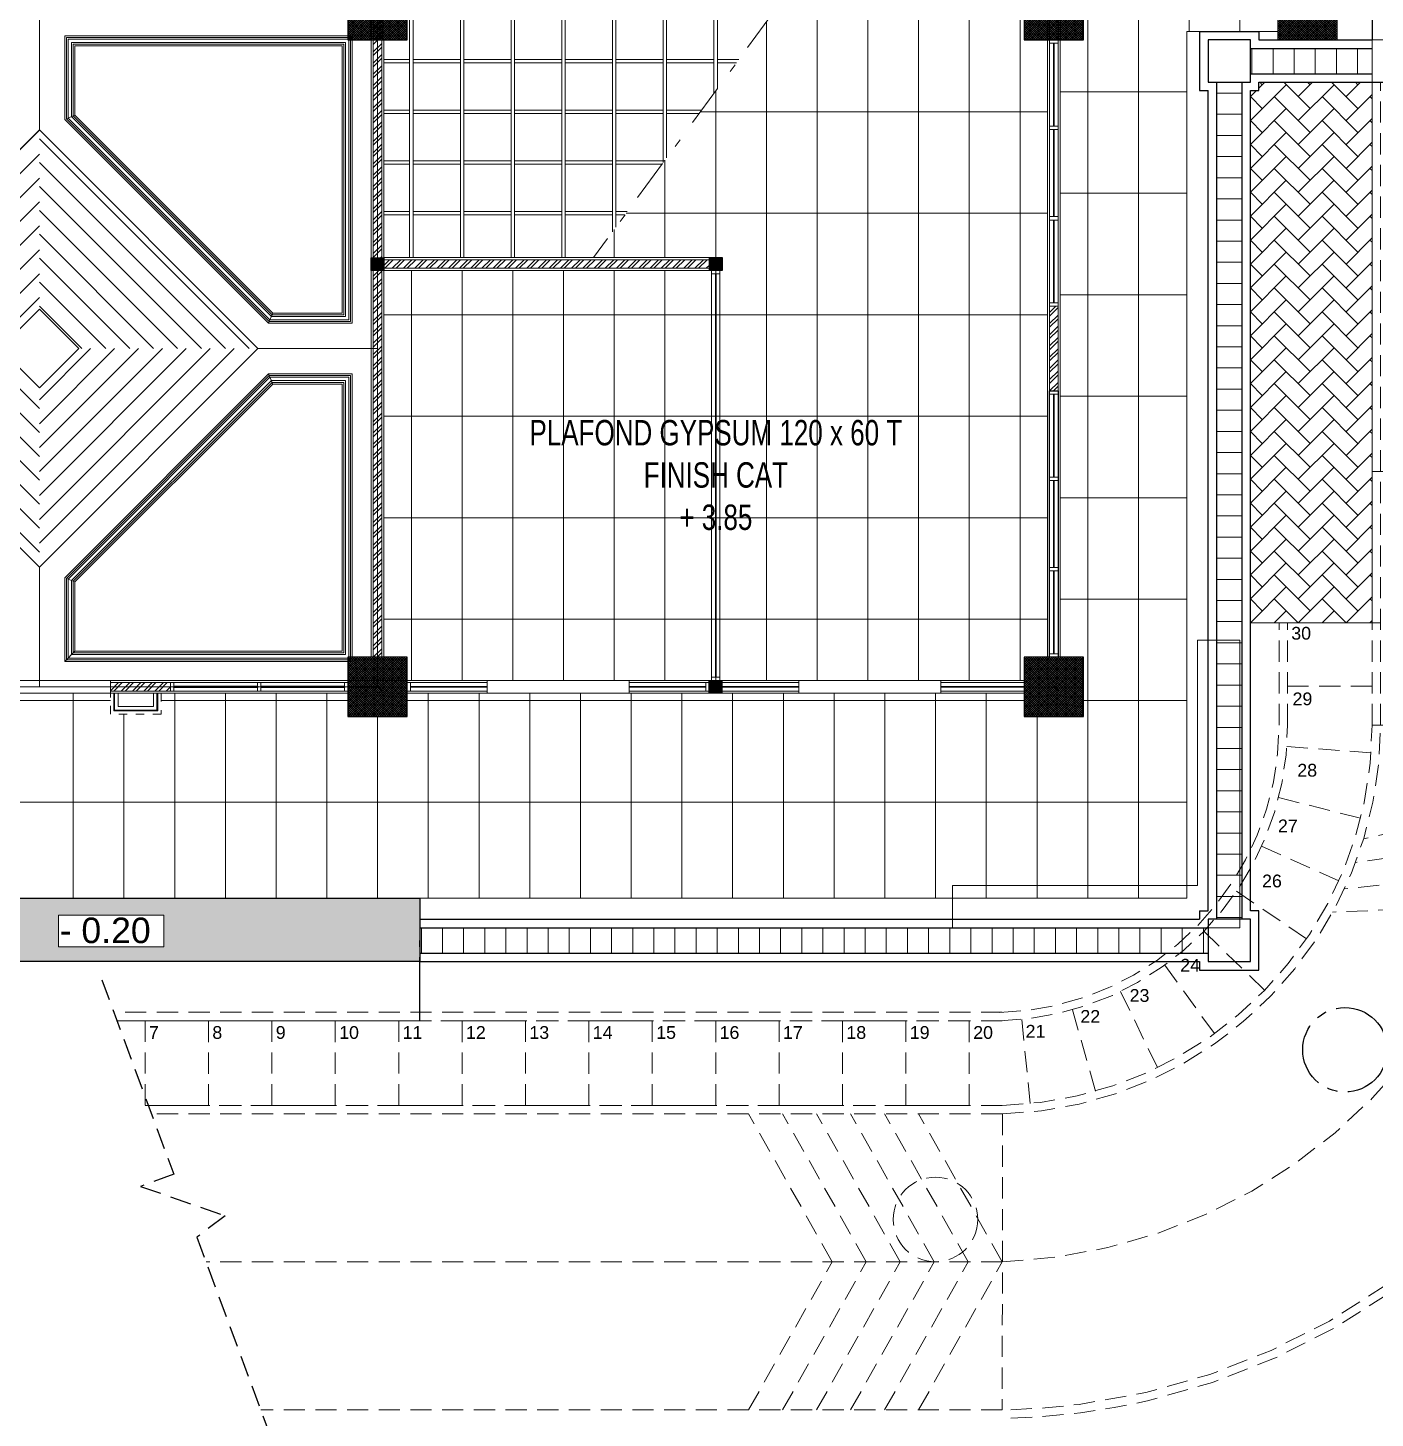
# Model space of a CAD drawing. Header units: inches. Extents: x 249 to 1192, y -18 to 440.
# Drawn here: x 375.35 to 391.29, y 240.01 to 256.46 of the extents above; entities that cross this region are included whole.
import ezdxf

# ---------------------------------------------------------------- set-up
doc = ezdxf.new("R2010")
doc.units = ezdxf.units.IN
doc.header["$MEASUREMENT"] = 0
for name, pattern in [('CENTER2', [1.125, 0.75, -0.125, 0.125, -0.125]), ('DASHDOT', [1, 0.5, -0.25, 0, -0.25]), ('DASHED2', [0.375, 0.25, -0.125])]:
    doc.linetypes.add(name, pattern=pattern)
for name, color, linetype, lineweight in [('ARSIR BETON', 8, 'Continuous', 0), ('ARSIR KOLOM', 8, 'Continuous', 0), ('ARSIR WARNA', 66, 'Continuous', 0), ('DINDING', 6, 'Continuous', 0), ('DINDING2', 137, 'Continuous', 20), ('KACA', 141, 'Continuous', 30), ('KUSEN', 16, 'Continuous', 15), ('lan', 7, 'Continuous', 15), ('lan1', 7, 'Continuous', 9), ('NOT', 7, 'Continuous', 9), ('PARTISI', 113, 'Continuous', 15), ('pla', 42, 'Continuous', 15), ('TEXT (KET. RUANG)', 7, 'Continuous', 5)]:
    doc.layers.add(name, color=color, linetype=linetype, lineweight=lineweight)
for name, color, linetype in [('ARSIR DINDING', 64, 'Continuous'), ('AS', 15, 'CENTER2'), ('KANSTEEN', 204, 'Continuous'), ('KOLOM', 5, 'Continuous'), ('SALURAN', 117, 'Continuous')]:
    doc.layers.add(name, color=color, linetype=linetype)
doc.styles.get("Standard").update_dxf_attribs({"font": 'arial.ttf'})
doc.styles.add('style1', font='swisscl.ttf')

# ---------------------------------------------------------------- blocks, each defined once
blk = doc.blocks.new('K1')
at = {"layer": 'ARSIR BETON'}
h = blk.add_hatch(dxfattribs=at)
h.set_pattern_fill('ANSI37', color=256, scale=0.15, style=0)
h.set_pattern_definition([(45, (258.37489, 277.120751), (-0.01325825, 0.01325825), []), (135, (258.37489, 277.120751), (-0.01325825, -0.01325825), [])])
h.paths.add_polyline_path([(259.125, 277.171), (259.125, 277.871), (258.425, 277.871), (258.425, 277.171)])
at = {"layer": 'KOLOM'}
blk.add_lwpolyline([(258.425, 277.171), (259.125, 277.171), (259.125, 277.871), (258.425, 277.871)], close=True, dxfattribs=at)
for points in [[(258.725, 277.571), (258.825, 277.471)], [(258.725, 277.471), (258.825, 277.571)]]:
    blk.add_lwpolyline(points, dxfattribs=at)
blk = doc.blocks.new('K2')
at = {"layer": 'ARSIR BETON'}
h = blk.add_hatch(dxfattribs=at)
h.set_pattern_fill('ANSI37', color=256, scale=0.1, style=0)
h.set_pattern_definition([(45, (-38.743626, 268.082874), (-0.0088388, 0.0088388), []), (135, (-38.743626, 268.082874), (-0.0088388, -0.0088388), [])])
h.paths.add_polyline_path([(-38.594, 268.233), (-38.744, 268.233), (-38.744, 268.083), (-38.594, 268.083)])
at = {"layer": 'KOLOM'}
blk.add_lwpolyline([(-38.744, 268.083), (-38.594, 268.083), (-38.594, 268.233), (-38.744, 268.233)], close=True, dxfattribs=at)
blk = doc.blocks.new('PL')
h = blk.add_hatch()
h.set_pattern_fill('_USER', color=256, scale=0.2, angle=45, style=0, pattern_type=0)
h.set_pattern_definition([(45, (569.85077, 399.82852), (-0.141421, 0.141421), [])])
h.paths.add_polyline_path([(572.437, 402.414), (569.851, 399.829), (571.972, 399.829), (572.437, 400.293)])
h = blk.add_hatch()
h.set_pattern_fill('_USER', color=256, scale=0.2, angle=45, style=0, pattern_type=0)
h.set_pattern_definition([(135, (575.02235, 399.82852), (0.141421, 0.141421), [])])
h.paths.add_polyline_path([(572.437, 402.414), (575.022, 399.829), (572.901, 399.829), (572.437, 400.293)])
h = blk.add_hatch()
h.set_pattern_fill('_USER', color=256, scale=0.2, angle=45, style=0, pattern_type=0)
h.set_pattern_definition([(315, (569.85077, 399.82852), (-0.141421, -0.141421), [])])
h.paths.add_polyline_path([(572.437, 397.243), (569.851, 399.829), (571.972, 399.829), (572.437, 399.364)])
for p, q in [((571.972, 399.829), (572.437, 400.293)), ((572.437, 400.293), (572.901, 399.829)), ((572.437, 399.364), (571.972, 399.829)), ((572.901, 399.829), (572.437, 399.364)), ((574.74, 399.829), (572.437, 397.526)), ((574.457, 399.829), (572.437, 397.808)), ((574.174, 399.829), (572.437, 398.091)), ((573.891, 399.829), (572.437, 398.374)), ((573.608, 399.829), (572.437, 398.657)), ((573.325, 399.829), (572.437, 398.94)), ((573.042, 399.829), (572.437, 399.223)), ((572.437, 397.243), (572.437, 395.829))]:
    blk.add_line(p, q)
for points in [[(568.437, 395.829), (576.437, 395.829), (576.437, 403.829), (568.437, 403.829)], [(576.437, 403.829), (572.437, 403.829), (572.437, 402.414), (575.022, 399.829), (576.437, 399.829)], [(572.737, 402.539), (572.737, 403.529), (576.137, 403.529), (576.137, 400.129), (575.147, 400.129)], [(572.737, 402.539), (572.737, 403.529), (576.137, 403.529), (576.137, 400.129), (575.147, 400.129)], [(572.737, 402.539), (572.737, 403.529), (576.137, 403.529), (576.137, 400.129), (575.147, 400.129)], [(572.757, 402.547), (572.757, 403.509), (576.117, 403.509), (576.117, 400.149), (575.155, 400.149)], [(572.777, 402.555), (572.777, 403.489), (576.097, 403.489), (576.097, 400.169), (575.163, 400.169)], [(572.817, 402.572), (572.817, 403.449), (576.057, 403.449), (576.057, 400.209), (575.18, 400.209)], [(572.837, 402.58), (572.837, 403.429), (576.037, 403.429), (576.037, 400.229), (575.188, 400.229)], [(572.857, 402.588), (572.857, 403.409), (576.017, 403.409), (576.017, 400.249), (575.196, 400.249)], [(569.851, 399.829), (572.437, 402.414), (575.022, 399.829), (572.437, 397.243)], [(572.737, 397.118), (572.737, 396.129), (576.137, 396.129), (576.137, 399.529), (575.147, 399.529)], [(572.737, 397.118), (572.737, 396.129), (576.137, 396.129), (576.137, 399.529), (575.147, 399.529)], [(572.737, 397.118), (572.737, 396.129), (576.137, 396.129), (576.137, 399.529), (575.147, 399.529)], [(572.737, 397.118), (572.737, 396.129), (576.137, 396.129), (576.137, 399.529), (575.147, 399.529)], [(572.757, 397.11), (572.757, 396.149), (576.117, 396.149), (576.117, 399.509), (575.155, 399.509)], [(572.777, 397.102), (572.777, 396.169), (576.097, 396.169), (576.097, 399.489), (575.163, 399.489)], [(572.817, 397.085), (572.817, 396.209), (576.057, 396.209), (576.057, 399.449), (575.18, 399.449)], [(572.837, 397.077), (572.837, 396.229), (576.037, 396.229), (576.037, 399.429), (575.188, 399.429)], [(572.857, 397.069), (572.857, 396.249), (576.017, 396.249), (576.017, 399.409), (575.196, 399.409)]]:
    blk.add_lwpolyline(points, close=True)
for points in [[(572.857, 402.588), (572.757, 402.547)], [(575.196, 400.249), (575.147, 400.129)], [(575.196, 399.409), (575.147, 399.529)], [(572.857, 397.069), (572.757, 397.11)], [(572.857, 396.249), (572.737, 396.129)]]:
    blk.add_lwpolyline(points)

msp = doc.modelspace()

# ---------------------------------------------------------------- hatches: boundary and pattern name
at = {"layer": 'ARSIR BETON'}
h = msp.add_hatch(dxfattribs=at)
h.set_pattern_fill('ANSI37', color=256, scale=0.15, style=0)
h.set_pattern_definition([(45, (387.086273, 256.263412), (-0.01325825, 0.01325825), []), (135, (387.086273, 256.263412), (-0.01325825, -0.01325825), [])])
h.paths.add_polyline_path([(387.8363, 256.3134), (387.8363, 257.0134), (387.1363, 257.0134), (387.1363, 256.3134)])
h = msp.add_hatch(dxfattribs=at)
h.set_pattern_fill('ANSI37', color=256, scale=0.1, style=0)
h.set_pattern_definition([(45, (-293.051705, 165.872325), (-0.00883883476, 0.00883883476), []), (135, (-293.051705, 165.872325), (-0.00883883476, -0.00883883476), [])])
h.paths.add_polyline_path([(383.5611, 253.5882), (383.4111, 253.5882), (383.4111, 253.7382), (383.5611, 253.7382)])
h = msp.add_hatch(dxfattribs=at)
h.set_pattern_fill('ANSI37', color=256, scale=0.15, style=0)
h.set_pattern_definition([(45, (379.086273, 248.263155), (-0.01325825, 0.01325825), []), (135, (379.086273, 248.263155), (-0.01325825, -0.01325825), [])])
h.paths.add_polyline_path([(379.8363, 248.3132), (379.8363, 249.0132), (379.1363, 249.0132), (379.1363, 248.3132)])
h = msp.add_hatch(dxfattribs=at)
h.set_pattern_fill('ANSI37', color=256, scale=0.15, style=0)
h.set_pattern_definition([(45, (387.086273, 248.263412), (-0.01325825, 0.01325825), []), (135, (387.086273, 248.263412), (-0.01325825, -0.01325825), [])])
h.paths.add_polyline_path([(387.8363, 248.3134), (387.8363, 249.0134), (387.1363, 249.0134), (387.1363, 248.3134)])
at = {"layer": 'ARSIR DINDING'}
h = msp.add_hatch(dxfattribs=at)
h.set_pattern_fill('ANSI32', color=256, scale=0.25, style=0)
h.set_pattern_definition([(45, (379.43602, 249.01316), (-0.06629126, 0.06629126), []), (45, (379.48021, 249.01316), (-0.06629126, 0.06629126), [])])
h.paths.add_polyline_path([(383.4111, 253.6132), (379.561, 253.6132), (379.561, 253.7132), (383.4111, 253.7132)])
h.paths.add_polyline_path([(379.536, 249.0132), (379.436, 249.0132), (379.436, 264.3132), (379.536, 264.3132)])
h = msp.add_hatch(dxfattribs=at)
h.set_pattern_fill('ANSI32', color=256, scale=0.25, style=0)
h.set_pattern_definition([(45, (387.43627, 252.16341), (-0.066291, 0.066291), []), (45, (387.48047, 252.16341), (-0.066291, 0.066291), [])])
h.paths.add_polyline_path([(387.5363, 253.1634), (387.4363, 253.1634), (387.4363, 252.1634), (387.5363, 252.1634)])
h = msp.add_hatch(dxfattribs=at)
h.set_pattern_fill('ANSI32', color=256, scale=0.25, style=0)
h.set_pattern_definition([(45, (373.93627, 248.6129), (-0.0662913, 0.0662913), []), (45, (373.98047, 248.6129), (-0.0662913, 0.0662913), [])])
h.paths.add_polyline_path([(374.6464, 248.7129), (373.9363, 248.7129), (373.9363, 248.6129), (374.6464, 248.6129)])
h.paths.add_polyline_path([(377.0365, 248.7129), (376.3264, 248.7129), (376.3264, 248.6129), (377.0365, 248.6129)])
at = {"layer": 'ARSIR KOLOM'}
h = msp.add_hatch(dxfattribs=at)
h.set_pattern_fill('GRAVEL', color=256, scale=0.5, style=0)
h.set_pattern_definition([(228.0127875, (-337.94808, -101.71055), (-4, -4.5), [0.067268, -6.65954402]), (184.9697407, (-337.99308, -101.76055), (6, 0.5), [0.115434, -11.42796238]), (132.510447, (-338.10808, -101.77055), (5, -5.5), [0.081394, -8.0580163]), (267.273689, (-338.30308, -101.89555), (0.5, 10), [0.105119, -10.40677902]), (292.8336542, (-338.30808, -102.00055), (-2.5, 6), [0.1030775, -10.20468656]), (357.273689, (-338.26808, -102.09555), (-10, 0.5), [0.105119, -10.40677902]), (37.6942405, (-338.16308, -102.10055), (-6.5, -5), [0.1390145, -13.76242427]), (72.2553284, (-338.05308, -102.01555), (3.5, 11), [0.131244, -12.99316075]), (121.4295656, (-338.01308, -101.89055), (-4, 6.5), [0.105475, -10.44203655]), (175.2363583, (-338.06808, -101.80055), (5.5, -0.5), [0.120416, -5.9003813]), (222.3974378, (-338.18808, -101.790549), (-6, -5.5), [0.155724, -15.4166875]), (138.814075, (-337.80808, -101.90055), (-3.5, 3), [0.0531505, -5.2619224]), (171.4692344, (-337.84808, -101.86555), (6.5, -1), [0.1011185, -10.0107557]), (225, (-337.94808, -101.85055), (-6e-17, -0.5), [0.0707105, -0.63639628]), (203.1985905, (-337.98308, -101.79055), (2.5, 1), [0.038079, -3.76980755]), (291.80141, (-338.01808, -101.80555), (-0.5, 1.5), [0.0538515, -2.6387309]), (30.963757, (-337.99808, -101.85555), (1.5, 1), [0.0874645, -2.82801145]), (161.565051, (-337.92308, -101.81055), (1, -0.5), [0.0632455, -1.51789333]), (16.3895403, (-338.30808, -101.80555), (5, 1.5), [0.0886, -8.77142257]), (70.346176, (-338.22308, -101.78055), (-2, -5.5), [0.0743305, -7.35870387]), (293.1985905, (-337.92308, -101.71055), (-1, 2.5), [0.0761575, -3.73172905]), (343.6104597, (-337.89308, -101.78055), (-5, 1.5), [0.0886, -8.77142257]), (339.443955, (-338.30808, -102.11555), (-2.5, 1), [0.08544, -4.18656187]), (294.7751406, (-338.22808, -102.14555), (-2.5, 5.5), [0.071589, -7.08732153]), (66.8014095, (-337.91808, -102.21055), (1, 2.5), [0.0761575, -3.73172905]), (17.3540246, (-337.88808, -102.14055), (-6.5, -2), [0.0838155, -8.2977118]), (69.443955, (-338.16308, -102.21055), (-1, -2.5), [0.04272, -4.22928187]), (101.309932, (-337.94808, -102.21055), (-0.5, 2), [0.025495, -2.52401476]), (165.963757, (-337.95308, -102.18555), (1.5, -0.5), [0.1030775, -1.9584753]), (186.009006, (-338.05308, -102.16055), (5, 0.5), [0.095525, -9.4569616]), (303.690068, (-337.99808, -101.90055), (-0.5, 1), [0.072111, -1.73066464]), (353.1572266, (-337.95808, -101.96055), (8.5, -1), [0.125897, -12.4637813]), (60.945396, (-337.83308, -101.97555), (-2, -3.5), [0.051478, -5.09633707]), (90, (-337.8081, -101.93055), (-0.5, 0.5), [0.03, -0.47]), (120.256437, (-338.06308, -102.14555), (2, -3.5), [0.069462, -6.87676]), (48.0127875, (-338.09808, -102.08555), (4, 4.5), [0.134536, -6.59227602]), (0, (-338.0081, -101.98555), (0.5, 0.5), [0.13, -0.37]), (325.3048465, (-337.87808, -101.98555), (5, -3.5), [0.079057, -7.82663715]), (254.054604, (-337.81308, -102.03055), (-0.5, -2), [0.072801, -3.56725394]), (207.6459754, (-337.83308, -102.10055), (-9.5, -5), [0.1185325, -11.7347371]), (175.4260787, (-337.93808, -102.15555), (-6.5, 0.5), [0.1253995, -12.4145367])])
h.paths.add_polyline_path([(372.9373, 246.1634), (379.9863, 246.1634), (379.9863, 245.4129), (372.9373, 245.4129)])
h.paths.add_polyline_path([(376.9567, 245.5882), (376.9567, 245.9612), (375.7143, 245.9612), (375.7143, 245.5882)], flags=0)
at = {"layer": 'ARSIR WARNA'}
h = msp.add_hatch(dxfattribs=at)
h.set_pattern_fill('AR-HBONE', color=15, scale=0.05, style=0)
h.set_pattern_definition([(45, (389.81076, 249.41987), (2e-17, 0.282843), [0.6, -0.2]), (135, (389.95218, 249.56129), (2e-17, 0.282843), [0.6, -0.2])])
h.paths.add_polyline_path([(390.1505, 249.4199), (389.8108, 249.4199), (389.8108, 255.7139), (389.9108, 255.7139), (389.9108, 255.8139), (391.2505, 255.8134), (391.2505, 249.4199)])
at = {"layer": 'DINDING2'}
h = msp.add_hatch(dxfattribs=at)
h.set_pattern_fill('_USER', color=23, scale=0.25, angle=90, style=0, pattern_type=0)
h.set_pattern_definition([(90, (371.82904, 255.9134), (-0.25, 2e-17), [])])
h.paths.add_polyline_path([(394.9506, 256.2134), (394.9506, 255.9134), (398.8363, 255.9134), (398.8363, 256.2134)])
h.paths.add_polyline_path([(391.2505, 255.9134), (391.2505, 256.2134), (389.8108, 256.2134), (389.8108, 255.9134)])
h = msp.add_hatch(dxfattribs=at)
h.set_pattern_fill('_USER', color=23, scale=0.25, angle=90, style=0, pattern_type=0)
h.set_pattern_definition([(4e-15, (389.41179, 241.18323), (2e-17, -0.25), [])])
h.paths.add_polyline_path([(389.4111, 245.9129), (389.7118, 245.9129), (389.7118, 255.9139), (389.4108, 255.8139)])
h = msp.add_hatch(dxfattribs=at)
h.set_pattern_fill('_USER', color=23, scale=0.25, angle=90, style=0, pattern_type=0)
h.set_pattern_definition([(90, (362.00455, 245.51392), (-0.25, 2e-17), [])])
h.paths.add_polyline_path([(379.9863, 245.8139), (379.9863, 245.5139), (389.3108, 245.5139), (389.3108, 245.8139)])
h.paths.add_polyline_path([(345.5368, 245.8139), (345.5368, 245.5139), (355.8365, 245.5139), (355.8365, 245.8139)])

# ---------------------------------------------------------------- linework, layer by layer
msp.add_lwpolyline([(387.4363, 252.1634), (387.5363, 252.1634), (387.5363, 249.0134), (387.4363, 249.0134)], close=True)
at = {"layer": 'ARSIR WARNA', "color": 15}
msp.add_lwpolyline([(390.1505, 249.4199), (389.8108, 249.4199), (389.8108, 255.7139), (389.9108, 255.7139), (389.9108, 255.8139), (391.2505, 255.8134), (391.2505, 249.4199)], close=True, dxfattribs=at)
at = {"layer": 'AS'}
msp.add_lwpolyline([(379.9863, 244.7134), (379.9863, 245.6634)], dxfattribs=at)
at = {"layer": 'AS', "linetype": 'DASHED2'}
msp.add_lwpolyline([(376.2266, 245.1978), (377.0752, 242.899), (376.6841, 242.7546), (377.6833, 242.407), (377.3507, 242.1528), (378.5165, 238.9949)], dxfattribs=at)
at = {"layer": 'AS'}
msp.add_circle((390.93, 244.3697), 0.5, dxfattribs=at)
at = {"layer": 'DINDING'}
msp.add_line((389.0608, 256.4139), (389.0608, 246.1634), dxfattribs=at)
for points in [[(379.411, 264.3132), (379.561, 264.3132), (379.561, 249.0132), (379.411, 249.0132)], [(394.9506, 255.8134), (391.2505, 255.8134), (391.2505, 256.3139), (394.9506, 256.3139)], [(379.561, 253.5882), (383.4111, 253.5882), (383.4111, 253.7382), (379.561, 253.7382)], [(386.2857, 245.8134), (389.6857, 245.8134), (389.6857, 249.2134), (389.1857, 249.2134), (389.1857, 246.3134), (386.2857, 246.3134)], [(376.3264, 248.5879), (380.7837, 248.5879), (380.7837, 248.7379), (376.3264, 248.7379)], [(382.4637, 248.7379), (384.4712, 248.7379), (384.4712, 248.5879), (382.4637, 248.5879)], [(386.1512, 248.7379), (387.1363, 248.7379), (387.1363, 248.5879), (386.1512, 248.5879)]]:
    msp.add_lwpolyline(points, close=True, dxfattribs=at)
for points in [[(387.5613, 259.313), (387.5613, 249.0134), (387.4113, 249.0134), (387.4113, 259.313)], [(390.1363, 256.4139), (389.0608, 256.4139)], [(389.7108, 255.8139), (389.7108, 255.8134)], [(389.0608, 246.1634), (372.9373, 246.1634)]]:
    msp.add_lwpolyline(points, dxfattribs=at)
at = {"layer": 'DINDING', "linetype": 'DASHED2'}
for points in [[(386.876, 243.7118, 0.4060688), (391.2505, 248.21), (391.2505, 256.2384)], [(386.9791, 240.0131, 0.4060688), (394.9506, 248.21), (394.9506, 256.2384)], [(386.876, 241.8618, 0.398259), (393.1005, 248.21), (393.1005, 255.8134)], [(386.8788, 243.6118, 0.4060688), (391.3505, 248.21), (391.3505, 255.8134)], [(386.9764, 240.1132, 0.4060688), (394.8505, 248.21), (394.8505, 255.8134)], [(386.8453, 244.8113, 0.4060688), (390.1505, 248.21), (390.1505, 249.4199)], [(386.8481, 244.7114, 0.4060688), (390.2505, 248.21), (390.2505, 249.4199)]]:
    msp.add_lwpolyline(points, format="xyb", dxfattribs=at)
for points in [[(391.2505, 251.21), (394.8505, 251.21)], [(391.3505, 249.4199), (390.1505, 249.4199)], [(391.2505, 248.6699), (390.2505, 248.6699)], [(391.2505, 248.21), (394.8505, 248.21)], [(390.2413, 247.9558), (391.2386, 247.8832)], [(390.1441, 247.3535), (391.1137, 247.1088)], [(394.6498, 246.4179), (393.031, 247.2917), (391.1489, 246.8633)], [(394.5525, 246.0333), (392.9304, 246.8461), (391.0542, 246.5859)], [(389.9438, 246.7772), (390.8562, 246.3679)], [(394.4365, 245.6535), (392.8284, 246.464), (390.9232, 246.2739)], [(389.6465, 246.2445), (390.4739, 245.6829)], [(394.1788, 245.3209), (392.6981, 246.0754), (390.7837, 245.998)], [(389.2612, 245.7715), (389.9785, 245.0747)], [(388.7996, 245.3725), (389.385, 244.5618)], [(388.2757, 245.0598), (388.7115, 244.1598)], [(386.876, 244.8134), (376.3684, 244.8134)], [(379.9863, 244.7134), (376.4054, 244.7134)], [(376.4054, 244.7134), (376.7365, 244.7134), (376.7365, 243.8164)], [(386.876, 244.7134), (376.4054, 244.7134)], [(377.4865, 244.7134), (376.7365, 244.7134), (376.7365, 243.7118), (377.4865, 243.7118), (377.4865, 244.7134)], [(377.4865, 244.7134), (378.2365, 244.7134), (378.2365, 243.7118), (377.4865, 243.7118), (377.4865, 244.7134)], [(378.9865, 244.7134), (378.2365, 244.7134), (378.2365, 243.7118), (378.9865, 243.7118), (378.9865, 244.7134)], [(378.9865, 244.7134), (379.7365, 244.7134), (379.7365, 243.7118), (378.9865, 243.7118), (378.9865, 244.7134)], [(380.4865, 244.7134), (379.7365, 244.7134), (379.7365, 243.7118), (380.4865, 243.7118), (380.4865, 244.7134)], [(380.4865, 244.7134), (381.2365, 244.7134), (381.2365, 243.7118), (380.4865, 243.7118), (380.4865, 244.7134)], [(381.9865, 244.7134), (381.2365, 244.7134), (381.2365, 243.7118), (381.9865, 243.7118), (381.9865, 244.7134)], [(381.9865, 244.7134), (382.7365, 244.7134), (382.7365, 243.7118), (381.9865, 243.7118), (381.9865, 244.7134)], [(383.4865, 244.7134), (382.7365, 244.7134), (382.7365, 243.7118), (383.4865, 243.7118), (383.4865, 244.7134)], [(383.4865, 244.7134), (384.2365, 244.7134), (384.2365, 243.7118), (383.4865, 243.7118), (383.4865, 244.7134)], [(384.9865, 244.7134), (384.2365, 244.7134), (384.2365, 243.7118), (384.9865, 243.7118), (384.9865, 244.7134)], [(384.9865, 244.7134), (385.7365, 244.7134), (385.7365, 243.7118), (384.9865, 243.7118), (384.9865, 244.7134)], [(386.4865, 244.7134), (385.7365, 244.7134), (385.7365, 243.7118), (386.4865, 243.7118), (386.4865, 244.7134)], [(387.1063, 244.7281), (387.208, 243.7333)], [(387.7055, 244.8428), (387.9784, 243.8808)], [(386.876, 243.7118), (376.7752, 243.7118)], [(386.876, 243.6118), (376.8121, 243.6118)], [(383.8756, 240.1118), (384.8648, 241.8618), (383.8756, 243.6118)], [(384.2779, 240.1118), (385.267, 241.8618), (384.2779, 243.6118)], [(384.6801, 240.1118), (385.6693, 241.8618), (384.6801, 243.6118)], [(385.0823, 240.1118), (386.0715, 241.8618), (385.0823, 243.6118)], [(385.4846, 240.1118), (386.4737, 241.8618), (385.4846, 243.6118)], [(385.8868, 240.1118), (386.876, 241.8618), (385.8868, 243.6118)], [(386.8788, 243.6118), (386.876, 240.1118)], [(386.876, 241.8618), (377.4581, 241.8618)], [(386.876, 240.1118), (378.1042, 240.1118)]]:
    msp.add_lwpolyline(points, dxfattribs=at)
msp.add_circle((386.0863, 242.3634), 0.5, dxfattribs=at)
at = {"layer": 'DINDING2'}
for points in [[(379.536, 249.0132), (379.436, 249.0132), (379.436, 264.3132), (379.536, 264.3132)], [(383.4111, 253.6132), (379.561, 253.6132), (379.561, 253.7132), (383.4111, 253.7132)], [(383.5361, 248.7379), (383.4361, 248.7379), (383.4361, 253.5882), (383.5361, 253.5882)], [(379.1363, 248.6129), (376.3264, 248.6129), (376.3264, 248.7129), (379.1363, 248.7129)], [(380.7837, 248.6129), (379.8363, 248.6129), (379.8363, 248.7129), (380.7837, 248.7129)], [(384.4712, 248.6129), (382.4637, 248.6129), (382.4637, 248.7129), (384.4712, 248.7129)], [(387.1363, 248.7129), (386.1512, 248.7129), (386.1512, 248.6129), (387.1363, 248.6129)]]:
    msp.add_lwpolyline(points, close=True, dxfattribs=at)
msp.add_lwpolyline([(387.5363, 259.313), (387.5363, 249.0134), (387.4363, 249.0134), (387.4363, 259.313)], dxfattribs=at)
at = {"layer": 'KACA'}
for points in [[(387.4863, 256.2734), (387.4863, 255.2934)], [(387.4863, 255.2534), (387.4863, 254.2234)], [(387.4863, 254.1834), (387.4863, 253.2034)], [(383.4861, 253.5482), (383.4861, 248.7779)], [(387.4863, 252.1234), (387.4863, 251.1434)], [(387.4863, 251.1034), (387.4863, 250.0734)], [(387.4863, 250.0334), (387.4863, 249.0534)], [(379.8763, 248.6629), (380.7837, 248.6629)], [(382.4637, 248.6629), (383.3711, 248.6629)], [(383.5611, 248.6629), (384.4712, 248.6629)], [(386.1512, 248.6629), (387.1363, 248.6634)]]:
    msp.add_lwpolyline(points, dxfattribs=at)
for points in [[(377.0765, 248.6679), (378.0664, 248.6679), (378.0664, 248.6579), (377.0765, 248.6579)], [(379.0963, 248.6679), (378.1064, 248.6679), (378.1064, 248.6579), (379.0963, 248.6579)]]:
    msp.add_lwpolyline(points, close=True, dxfattribs=at)
at = {"layer": 'KANSTEEN'}
msp.add_lwpolyline([(385.8363, 272.9129), (389.2505, 272.9129, -0.4142136), (391.2505, 270.9129), (391.2505, 256.3139)], format="xyb", dxfattribs=at)
at = {"layer": 'KOLOM'}
for points in [[(387.1363, 256.3134), (387.8363, 256.3134), (387.8363, 257.0134), (387.1363, 257.0134)], [(383.4111, 253.7382), (383.5611, 253.7382), (383.5611, 253.5882), (383.4111, 253.5882)], [(379.1363, 248.3132), (379.8363, 248.3132), (379.8363, 249.0132), (379.1363, 249.0132)], [(387.1363, 248.3134), (387.8363, 248.3134), (387.8363, 249.0134), (387.1363, 249.0134)]]:
    msp.add_lwpolyline(points, close=True, dxfattribs=at)
for points in [[(379.4363, 248.7132), (379.5363, 248.6132)], [(379.4363, 248.6132), (379.5363, 248.7132)], [(387.4363, 248.7134), (387.5363, 248.6134)], [(387.4363, 248.6134), (387.5363, 248.7134)]]:
    msp.add_lwpolyline(points, dxfattribs=at)
at = {"layer": 'KUSEN'}
for points in [[(387.4363, 253.1634), (387.5363, 253.1634), (387.5363, 256.3134), (387.4363, 256.3134)], [(383.4361, 253.5882), (383.5361, 253.5882), (383.5361, 248.7379), (383.4361, 248.7379)], [(383.4361, 253.5882), (383.5361, 253.5882), (383.5361, 253.5482), (383.4361, 253.5482)], [(387.4363, 249.0134), (387.5363, 249.0134), (387.5363, 252.1634), (387.4363, 252.1634)], [(379.1363, 248.6129), (377.0365, 248.6129), (377.0365, 248.7129), (379.1363, 248.7129)], [(379.8763, 248.7129), (379.8363, 248.7129), (379.8363, 248.6129), (379.8763, 248.6129)], [(380.7837, 248.6129), (379.8763, 248.6129), (379.8763, 248.7129), (380.7837, 248.7129)], [(382.4637, 248.7129), (383.3711, 248.7129), (383.3711, 248.6129), (382.4637, 248.6129)], [(383.3711, 248.6129), (383.4111, 248.6129), (383.4111, 248.7129), (383.3711, 248.7129)], [(383.4361, 248.7779), (383.5361, 248.7779), (383.5361, 248.7379), (383.4361, 248.7379)]]:
    msp.add_lwpolyline(points, close=True, dxfattribs=at)
for points in [[(387.4363, 256.2734), (387.5363, 256.2734), (387.5363, 256.3134), (387.4363, 256.3134), (387.4363, 256.2734)], [(387.4363, 255.2534), (387.5363, 255.2534), (387.5363, 255.2934), (387.4363, 255.2934), (387.4363, 255.2534)], [(387.4363, 254.1834), (387.5363, 254.1834), (387.5363, 254.2234), (387.4363, 254.2234), (387.4363, 254.1834)], [(387.4363, 253.1634), (387.5363, 253.1634), (387.5363, 253.2034), (387.4363, 253.2034), (387.4363, 253.1634)], [(387.4363, 252.1234), (387.5363, 252.1234), (387.5363, 252.1634), (387.4363, 252.1634), (387.4363, 252.1234)], [(387.4363, 251.1034), (387.5363, 251.1034), (387.5363, 251.1434), (387.4363, 251.1434), (387.4363, 251.1034)], [(387.4363, 250.0334), (387.5363, 250.0334), (387.5363, 250.0734), (387.4363, 250.0734), (387.4363, 250.0334)], [(387.4363, 249.0134), (387.5363, 249.0134), (387.5363, 249.0534), (387.4363, 249.0534), (387.4363, 249.0134)], [(377.0765, 248.6129), (377.0765, 248.7129), (377.0365, 248.7129), (377.0365, 248.6129), (377.0765, 248.6129)], [(378.1064, 248.6129), (378.1064, 248.7129), (378.0664, 248.7129), (378.0664, 248.6129), (378.1064, 248.6129)], [(379.1363, 248.6129), (379.1363, 248.7129), (379.0963, 248.7129), (379.0963, 248.6129), (379.1363, 248.6129)]]:
    msp.add_lwpolyline(points, dxfattribs=at)
at = {"layer": 'lan', "linetype": 'DASHDOT'}
msp.add_line((387.4113, 261.0602), (382.0412, 253.7382), dxfattribs=at)
at = {"layer": 'lan1'}
for points in [[(374.6464, 248.7379), (376.3264, 248.7379), (376.3264, 248.5879), (374.6464, 248.5879)], [(380.7837, 248.7379), (382.4637, 248.7379), (382.4637, 248.5879), (380.7837, 248.5879)], [(384.4712, 248.7379), (386.1512, 248.7379), (386.1512, 248.5879), (384.4712, 248.5879)]]:
    msp.add_lwpolyline(points, close=True, dxfattribs=at)
at = {"layer": 'PARTISI', "linetype": 'DASHED2', "ltscale": 0.1}
msp.add_lwpolyline([(376.9264, 248.5879), (376.9264, 248.3379), (376.3264, 248.3379), (376.3264, 248.5879)], dxfattribs=at)
at = {"layer": 'PARTISI'}
for points in [[(376.8864, 248.5879), (376.8864, 248.3779), (376.3664, 248.3779), (376.3664, 248.5879)], [(376.8764, 248.5879), (376.8764, 248.3879), (376.3764, 248.3879), (376.3764, 248.5879)], [(376.8364, 248.5879), (376.8364, 248.4279), (376.4164, 248.4279), (376.4164, 248.5879)]]:
    msp.add_lwpolyline(points, dxfattribs=at)
at = {"layer": 'pla'}
for p, q in [((387.887, 268.6629), (387.887, 246.1634)), ((388.487, 268.6629), (388.487, 246.1634)), ((389.087, 264.3134), (389.087, 256.4139)), ((389.687, 264.3134), (389.687, 256.4139)), ((383.4661, 255.681), (383.4661, 262.4446)), ((383.5061, 255.7355), (383.5061, 262.4991)), ((382.8661, 254.8629), (382.8661, 261.6265)), ((382.9061, 254.9174), (382.9061, 261.681)), ((382.2661, 254.0448), (382.2661, 260.8084)), ((382.3061, 254.0993), (382.3061, 260.8629)), ((387.0861, 248.7379), (387.0861, 260.6169)), ((381.6661, 253.7382), (381.6661, 259.9903)), ((381.7061, 253.7382), (381.7061, 260.0448)), ((386.4861, 248.7379), (386.4861, 259.7988)), ((381.0661, 253.7382), (381.0661, 259.1722)), ((381.1061, 253.7382), (381.1061, 259.2267)), ((385.8861, 248.7379), (385.8861, 258.9807)), ((380.4661, 253.7382), (380.4661, 258.3541)), ((380.5061, 253.7382), (380.5061, 258.4086)), ((385.2861, 248.7379), (385.2861, 258.1626)), ((379.8661, 253.7382), (379.8661, 257.536)), ((379.9061, 253.7382), (379.9061, 257.5905)), ((384.6861, 248.7379), (384.6861, 257.3445)), ((384.0861, 248.7379), (384.0861, 256.5264)), ((379.561, 256.0829), (379.8661, 256.0829)), ((379.561, 256.0429), (379.8661, 256.0429)), ((379.9061, 256.0829), (380.4661, 256.0829)), ((379.9061, 256.0429), (380.4661, 256.0429)), ((380.5061, 256.0829), (381.0661, 256.0829)), ((380.5061, 256.0429), (381.0661, 256.0429)), ((381.1061, 256.0829), (381.6661, 256.0829)), ((381.1061, 256.0429), (381.6661, 256.0429)), ((381.7061, 256.0829), (382.2661, 256.0829)), ((381.7061, 256.0429), (382.2661, 256.0429)), ((382.3061, 256.0829), (382.8661, 256.0829)), ((382.3061, 256.0429), (382.8661, 256.0429)), ((382.9061, 256.0829), (383.4661, 256.0829)), ((382.9061, 256.0429), (383.4661, 256.0429)), ((383.5061, 256.0829), (383.7609, 256.0829)), ((383.5061, 256.0429), (383.7316, 256.0429)), ((383.4861, 253.7382), (383.4861, 255.7083)), ((387.5616, 255.6994), (389.0612, 255.6993)), ((379.8661, 255.4829), (379.561, 255.4829)), ((379.8661, 255.4429), (379.561, 255.4429)), ((380.4661, 255.4829), (379.9061, 255.4829)), ((380.4661, 255.4429), (379.9061, 255.4429)), ((381.0661, 255.4829), (380.5061, 255.4829)), ((381.0661, 255.4429), (380.5061, 255.4429)), ((381.6661, 255.4829), (381.1061, 255.4829)), ((381.6661, 255.4429), (381.1061, 255.4429)), ((382.2661, 255.4829), (381.7061, 255.4829)), ((382.2661, 255.4429), (381.7061, 255.4429)), ((382.8661, 255.4829), (382.3061, 255.4829)), ((382.8661, 255.4429), (382.3061, 255.4429)), ((383.3209, 255.4829), (382.9061, 255.4829)), ((383.2915, 255.4429), (382.9061, 255.4429)), ((387.4113, 255.4629), (383.3062, 255.4629)), ((379.8661, 254.8829), (379.561, 254.8829)), ((380.4661, 254.8829), (379.9061, 254.8829)), ((381.0661, 254.8829), (380.5061, 254.8829)), ((381.6661, 254.8829), (381.1061, 254.8829)), ((382.2661, 254.8829), (381.7061, 254.8829)), ((382.8808, 254.8829), (382.3061, 254.8829)), ((382.8861, 253.7382), (382.8861, 254.8902)), ((379.8661, 254.8429), (379.561, 254.8429)), ((380.4661, 254.8429), (379.9061, 254.8429)), ((381.0661, 254.8429), (380.5061, 254.8429)), ((381.6661, 254.8429), (381.1061, 254.8429)), ((382.2661, 254.8429), (381.7061, 254.8429)), ((382.8515, 254.8429), (382.3061, 254.8429)), ((387.5615, 254.4994), (389.0611, 254.4993)), ((379.8661, 254.2829), (379.561, 254.2829)), ((379.8661, 254.2429), (379.561, 254.2429)), ((380.4661, 254.2829), (379.9061, 254.2829)), ((380.4661, 254.2429), (379.9061, 254.2429)), ((381.0661, 254.2829), (380.5061, 254.2829)), ((381.0661, 254.2429), (380.5061, 254.2429)), ((381.6661, 254.2829), (381.1061, 254.2829)), ((381.6661, 254.2429), (381.1061, 254.2429)), ((382.2661, 254.2829), (381.7061, 254.2829)), ((382.2661, 254.2429), (381.7061, 254.2429)), ((382.4408, 254.2829), (382.3061, 254.2829)), ((382.4114, 254.2429), (382.3061, 254.2429)), ((387.4113, 254.2629), (382.4261, 254.2629)), ((382.2861, 253.7382), (382.2861, 254.0721)), ((379.8861, 248.7379), (379.8861, 253.5882)), ((380.4861, 248.7379), (380.4861, 253.5882)), ((381.0861, 248.7379), (381.0861, 253.5882)), ((381.6861, 248.7379), (381.6861, 253.5882)), ((382.2861, 248.7379), (382.2861, 253.5882)), ((382.8861, 248.7379), (382.8861, 253.5882)), ((383.4861, 248.7379), (383.4861, 253.5882)), ((387.5615, 253.2994), (389.0611, 253.2993)), ((387.4113, 253.0629), (379.561, 253.0629)), ((387.5614, 252.0994), (389.061, 252.0993)), ((387.4113, 251.8629), (379.561, 251.8629)), ((387.5613, 250.8994), (389.0609, 250.8993)), ((387.4113, 250.6629), (379.561, 250.6629)), ((387.5613, 249.6994), (389.0609, 249.6993)), ((387.4113, 249.4629), (379.561, 249.4629)), ((374.6464, 248.5), (376.3264, 248.5)), ((375.887, 248.5879), (375.887, 246.1634)), ((376.9264, 248.4999), (379.1363, 248.4998)), ((377.087, 248.5879), (377.087, 246.1634)), ((377.687, 248.5879), (377.687, 246.1634)), ((378.287, 248.5879), (378.287, 246.1634)), ((378.887, 248.5879), (378.887, 246.1634)), ((379.8363, 248.4998), (387.1363, 248.4994)), ((380.087, 248.5879), (380.087, 246.1634)), ((380.687, 248.5879), (380.687, 246.1634)), ((381.287, 248.5879), (381.287, 246.1634)), ((381.887, 248.5879), (381.887, 246.1634)), ((382.487, 248.5879), (382.487, 246.1634)), ((383.087, 248.5879), (383.087, 246.1634)), ((383.687, 248.5879), (383.687, 246.1634)), ((384.287, 248.5879), (384.287, 246.1634)), ((384.887, 248.5879), (384.887, 246.1634)), ((385.487, 248.5879), (385.487, 246.1634)), ((386.087, 248.5879), (386.087, 246.1634)), ((386.687, 248.5879), (386.687, 246.1634)), ((387.8363, 248.4994), (389.0608, 248.4993)), ((376.487, 248.3379), (376.487, 246.1634)), ((379.487, 248.3132), (379.487, 246.1634)), ((387.287, 248.3134), (387.287, 246.1634)), ((370.9615, 247.3002), (389.0608, 247.2993))]:
    msp.add_line(p, q, dxfattribs=at)
at = {"layer": 'SALURAN'}
for points in [[(389.2108, 256.4139), (389.2108, 255.7139), (389.3108, 255.7139)], [(389.2108, 256.4139), (389.9108, 256.4139), (389.9108, 256.3139)], [(389.8108, 256.2134), (391.2505, 256.2134)], [(389.9108, 256.3139), (391.2505, 256.3139)], [(389.8108, 255.9134), (391.2505, 255.9134)], [(389.3108, 246.0129), (389.3108, 255.7139)], [(389.4108, 255.8139), (389.4108, 255.8134)], [(389.4108, 255.8139), (389.4108, 245.9129)], [(389.7108, 255.8139), (389.7108, 245.9129)], [(389.8108, 255.7139), (389.9108, 255.7139), (389.9108, 255.8139)], [(389.8108, 246.0129), (389.8108, 255.7139)], [(389.9108, 255.8134), (398.7363, 255.8134)], [(389.2108, 246.0129), (389.2108, 245.9129)], [(389.2108, 245.4129), (389.2108, 245.3129), (389.9108, 245.3129), (389.9108, 246.0129), (389.8108, 246.0129)], [(389.2108, 246.0129), (389.3108, 246.0129)], [(379.9863, 245.9129), (389.2108, 245.9129)], [(379.9863, 245.8139), (389.3108, 245.8139)], [(379.9863, 245.5139), (389.3108, 245.5139)], [(379.9863, 245.4129), (389.2108, 245.4129)]]:
    msp.add_lwpolyline(points, dxfattribs=at)
for points in [[(389.8108, 256.3139), (389.3108, 256.3139), (389.3108, 255.8139), (389.8108, 255.8139)], [(379.9863, 245.4129), (372.9373, 245.4129), (372.9373, 246.1634), (379.9863, 246.1634)], [(389.8108, 245.9129), (389.3108, 245.9129), (389.3108, 245.4129), (389.8108, 245.4129)]]:
    msp.add_lwpolyline(points, close=True, dxfattribs=at)
at = {"layer": 'TEXT (KET. RUANG)', "color": 1}
msp.add_lwpolyline([(375.7143, 245.9612), (376.9567, 245.9612), (376.9567, 245.5882), (375.7143, 245.5882)], close=True, dxfattribs=at)

# ---------------------------------------------------------------- block references
at = {"xscale": -1, "rotation": 180}
for p in [(418.1546, 521.821), (422.1548, 516.8208)]:
    msp.add_blockref('K2', p, dxfattribs=at)
at = {"layer": 'KOLOM'}
for p in [(120.7114, -20.8576), (131.7114, -20.8573)]:
    msp.add_blockref('K1', p, dxfattribs=at)
at = {"layer": 'pla'}
msp.add_blockref('PL', (-196.95, -147.1656), dxfattribs=at)

# ---------------------------------------------------------------- texts
at = {"layer": 'DINDING', "linetype": 'DASHED2'}
for s, p in [('16', (383.5322, 244.499)), ('17', (384.2822, 244.499)), ('18', (385.0322, 244.499)), ('19', (385.7822, 244.499)), ('20', (386.5322, 244.499)), ('21', (387.1519, 244.5137))]:
    msp.add_text(s, height=0.15075, dxfattribs=at).set_placement(p)
at = {"layer": 'NOT', "insert": (383.4881, 251.8183), "char_height": 0.3, "attachment_point": 2, "style": 'style1'}
msp.add_mtext('PLAFOND GYPSUM 120 x 60 T\\PFINISH CAT\\P+ 3.85', dxfattribs=at)
at = {"layer": 'TEXT (KET. RUANG)'}
for s, height, p in [('30', 0.15075, (390.2947, 249.2208)), ('29', 0.15075, (390.3097, 248.4447)), ('28', 0.15075, (390.3661, 247.6009)), ('27', 0.15075, (390.1372, 246.9423)), ('26', 0.15075, (389.9491, 246.291)), ('- 0.20', 0.3015, (375.7261, 245.6315)), ('24', 0.15075, (388.9813, 245.2945)), ('23', 0.15075, (388.3826, 244.9371)), ('22', 0.15075, (387.8001, 244.6895)), ('7', 0.1507, (376.7822, 244.499)), ('8', 0.1507, (377.5322, 244.499)), ('9', 0.1507, (378.2822, 244.499)), ('10', 0.15075, (379.0322, 244.499)), ('11', 0.15075, (379.7822, 244.499)), ('12', 0.15075, (380.5322, 244.499)), ('13', 0.15075, (381.2822, 244.499)), ('14', 0.15075, (382.0322, 244.499)), ('15', 0.15075, (382.7822, 244.499))]:
    msp.add_text(s, height=height, dxfattribs=at).set_placement(p)

doc.saveas('drawing.dxf')
